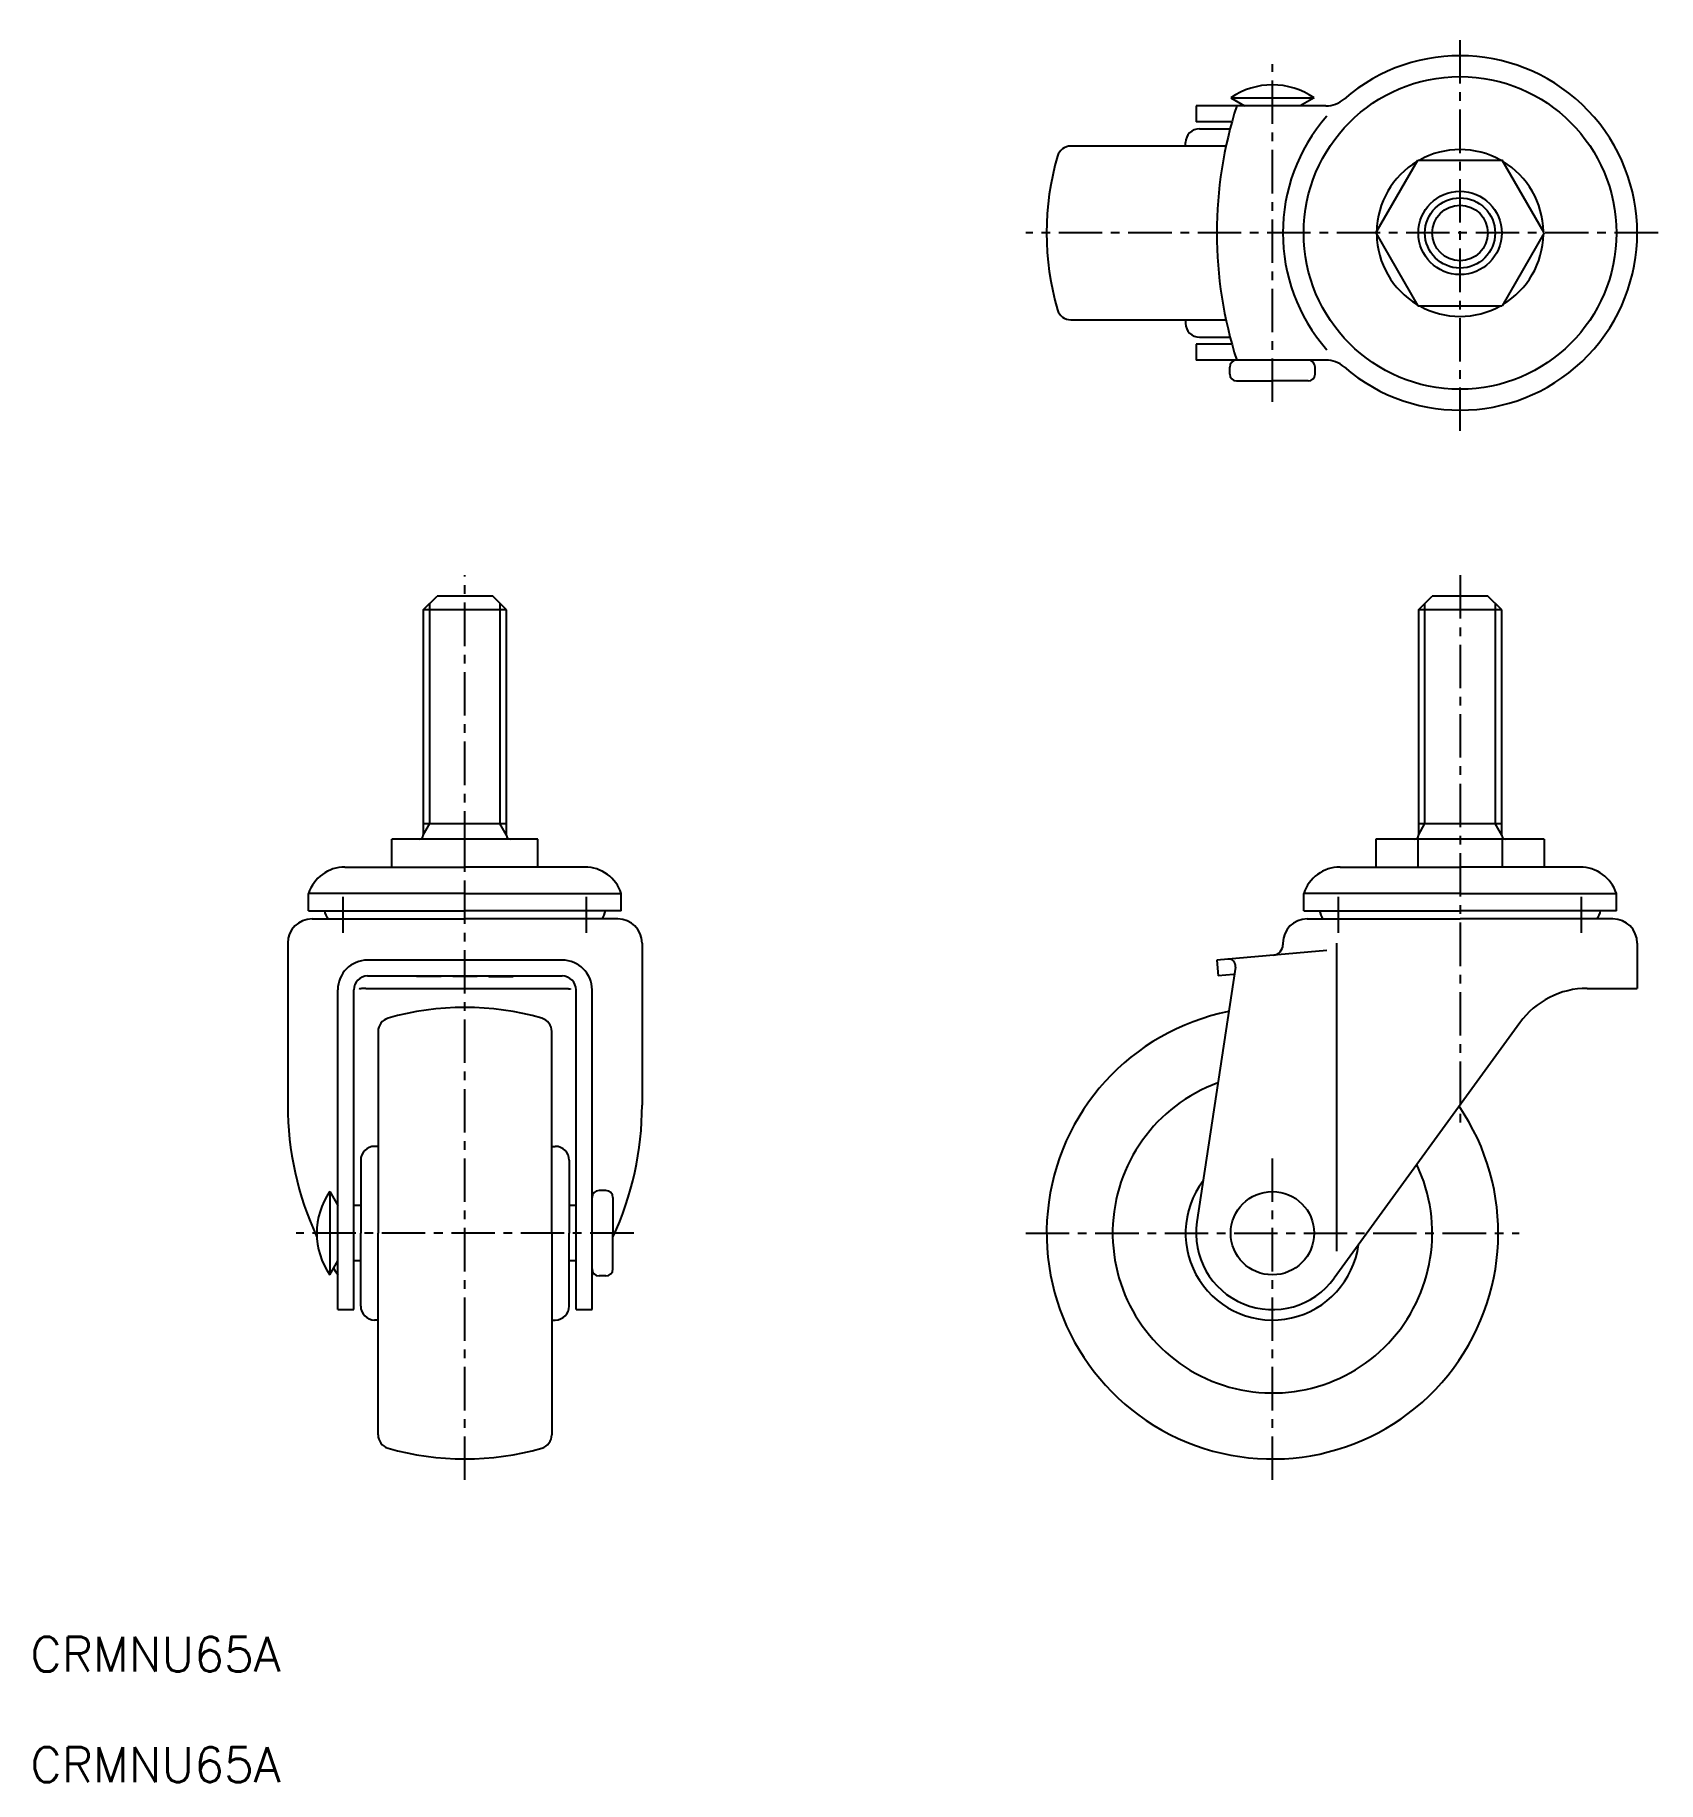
# Model space of a CAD drawing. Extents: x -14 to 219, y 1 to 253.
import ezdxf

# ---------------------------------------------------------------- set-up
doc = ezdxf.new("R2010")
doc.units = 0
doc.header["$LTSCALE"] = 5
doc.linetypes.add('CENTER', pattern=[2, 1.25, -0.25, 0.25, -0.25])
doc.layers.get('0').update_dxf_attribs({"linetype": 'CONTINUOUS'})
doc.layers.add('CENTER', color=1, linetype='CENTER')
doc.styles.get("Standard").update_dxf_attribs({"font": 'txt.shx'})

msp = doc.modelspace()

# ---------------------------------------------------------------- linework, layer by layer
at = {"color": 7, "linetype": 'CONTINUOUS'}
for p, q in [((152.695322, 242.431369), (152.695322, 240.131369)), ((171.383149, 242.431369), (152.695322, 242.431369)), ((157.695322, 243.58607), (169.695322, 243.58607)), ((157.695322, 243.58607), (159.695322, 242.431369)), ((169.695322, 243.58607), (167.695322, 242.431369)), ((157.867993, 240.131369), (152.695322, 240.131369)), ((153.195322, 239.131369), (157.600572, 239.131369)), ((157.011849, 236.631369), (134.67478, 236.631369)), ((151.195322, 236.631369), (151.195322, 237.131369)), ((151.195322, 236.631369), (151.195322, 237.131369)), ((178.570969, 224.131369), (184.633147, 234.631369)), ((184.633147, 234.631369), (196.757497, 234.631369)), ((202.819675, 224.131369), (196.757497, 234.631369)), ((178.570969, 224.131369), (184.633147, 213.631369)), ((202.819675, 224.131369), (196.757497, 213.631369)), ((134.67478, 211.631369), (157.011849, 211.631369)), ((151.195322, 211.631369), (151.195322, 211.131369)), ((184.633147, 213.631369), (196.757497, 213.631369)), ((153.195322, 209.131369), (157.600572, 209.131369)), ((152.695322, 208.131369), (152.695322, 205.831369)), ((157.867993, 208.131369), (152.695322, 208.131369)), ((171.383149, 205.831369), (152.695322, 205.831369)), ((157.545322, 203.831369), (157.545322, 204.831369)), ((169.845322, 203.831369), (169.845322, 204.831369)), ((158.545322, 202.831369), (163.695322, 202.831369)), ((168.845322, 202.831369), (163.695322, 202.831369)), ((41.473118, 169.869404), (43.473118, 171.869404)), ((51.473118, 171.869404), (43.473118, 171.869404)), ((53.473118, 169.869404), (51.473118, 171.869404)), ((184.695322, 169.869404), (186.695322, 171.869404)), ((194.695322, 171.869404), (186.695322, 171.869404)), ((196.695322, 169.869404), (194.695322, 171.869404)), ((53.473118, 169.869404), (41.473118, 169.869404)), ((41.473118, 169.869404), (41.473118, 137.469404)), ((53.473118, 137.469404), (53.473118, 169.869404)), ((196.695322, 169.869404), (184.695322, 169.869404)), ((184.695322, 169.869404), (184.695322, 137.469404)), ((196.695322, 137.469404), (196.695322, 169.869404)), ((41.473118, 139.114853), (53.473118, 139.114853)), ((184.695322, 139.114853), (196.695322, 139.114853)), ((36.973118, 132.869404), (36.973118, 136.869404)), ((57.973118, 136.869404), (36.973118, 136.869404)), ((47.473118, 132.869404), (47.473118, 136.869404)), ((57.973118, 132.869404), (57.973118, 136.869404)), ((178.570969, 136.869404), (178.570969, 132.869404)), ((202.819675, 136.869404), (178.570969, 136.869404)), ((184.633147, 136.869404), (184.633147, 132.869404)), ((196.757497, 136.869404), (196.757497, 132.869404)), ((202.819675, 136.869404), (202.819675, 132.869404)), ((30.203797, 132.869404), (47.473118, 132.869404)), ((64.74244, 132.869404), (47.473118, 132.869404)), ((173.426001, 132.869404), (190.695322, 132.869404)), ((207.964643, 132.869404), (190.695322, 132.869404)), ((24.973118, 126.569404), (24.973118, 129.069404)), ((47.473118, 129.069404), (24.973118, 129.069404)), ((47.473118, 129.069404), (69.973118, 129.069404)), ((69.973118, 126.569404), (69.973118, 129.069404)), ((190.695322, 129.069404), (168.195322, 129.069404)), ((168.195322, 126.569404), (168.195322, 129.069404)), ((190.695322, 129.069404), (213.195322, 129.069404)), ((213.195322, 126.569404), (213.195322, 129.069404)), ((24.973118, 126.569404), (47.473118, 126.569404)), ((69.973118, 126.569404), (47.473118, 126.569404)), ((168.195322, 126.569404), (190.695322, 126.569404)), ((213.195322, 126.569404), (190.695322, 126.569404)), ((25.473118, 125.413404), (47.473118, 125.413404)), ((69.473118, 125.413404), (47.473118, 125.413404)), ((168.695322, 125.413404), (190.695322, 125.413404)), ((212.695322, 125.413404), (190.695322, 125.413404)), ((21.973118, 121.913404), (21.973118, 98.621401)), ((72.973118, 121.913404), (72.973118, 98.621401)), ((171.511735, 120.866019), (155.695322, 119.482262)), ((165.195322, 121.913404), (165.195322, 121.687901)), ((172.936944, 121.913404), (172.936944, 77.581693)), ((216.195322, 121.913404), (216.195322, 115.413404)), ((61.473118, 119.482262), (33.473118, 119.482262)), ((158.36411, 118.47586), (152.819053, 81.818633)), ((155.695322, 119.482262), (155.89578, 117.191014)), ((33.473118, 117.191014), (61.473118, 117.191014)), ((40.565459, 117.191014), (40.523114, 117.103404)), ((44.009017, 117.103404), (40.523114, 117.103404)), ((42.361051, 117.191014), (42.266066, 117.103404)), ((44.160762, 117.191014), (44.009017, 117.103404)), ((45.730167, 117.103404), (45.673408, 117.191014)), ((49.21607, 117.103404), (45.730167, 117.103404)), ((49.21607, 117.103404), (49.272829, 117.191014)), ((50.785475, 117.191014), (50.93722, 117.103404)), ((50.93722, 117.103404), (54.423123, 117.103404)), ((52.585186, 117.191014), (52.680171, 117.103404)), ((54.380778, 117.191014), (54.423123, 117.103404)), ((158.110925, 117.384814), (155.89578, 117.191014)), ((29.173118, 69.173404), (29.173118, 115.182262)), ((31.473118, 69.173404), (31.473118, 115.191014)), ((33.233118, 115.413404), (61.713118, 115.413404)), ((63.473118, 69.173404), (63.473118, 115.191014)), ((65.773118, 69.173404), (65.773118, 115.182262)), ((209.009732, 115.413404), (216.195322, 115.413404)), ((34.973118, 109.193946), (34.973118, 80.173404)), ((59.973118, 80.173404), (59.973118, 109.193946)), ((199.301528, 110.466827), (172.591206, 73.703224)), ((32.473118, 90.673404), (32.473118, 80.173404)), ((34.973118, 92.673404), (34.473118, 92.673404)), ((59.973118, 92.673404), (60.473118, 92.673404)), ((59.973118, 92.673404), (60.473118, 92.673404)), ((62.473118, 90.673404), (62.473118, 80.173404)), ((28.018418, 86.173404), (28.018418, 74.173404)), ((28.018418, 86.173404), (29.173118, 84.173404)), ((67.773118, 86.323404), (66.773118, 86.323404)), ((32.473118, 84.173404), (31.473118, 84.173404)), ((63.473118, 84.173404), (62.473118, 84.173404)), ((68.773118, 85.323404), (68.773118, 80.173404)), ((32.473118, 69.673404), (32.473118, 80.173404)), ((34.973118, 51.152862), (34.973118, 80.173404)), ((59.973118, 80.173404), (59.973118, 51.152862)), ((62.473118, 69.673404), (62.473118, 80.173404)), ((68.773118, 75.023404), (68.773118, 80.173404)), ((28.018418, 74.173404), (29.173118, 76.173404)), ((32.473118, 76.173404), (31.473118, 76.173404)), ((63.473118, 76.173404), (62.473118, 76.173404)), ((67.773118, 74.023404), (66.773118, 74.023404)), ((29.173118, 69.173404), (31.473118, 69.173404)), ((63.473118, 69.173404), (65.773118, 69.173404)), ((34.973118, 67.673404), (34.473118, 67.673404)), ((59.973118, 67.673404), (60.473118, 67.673404)), ((59.973118, 67.673404), (60.473118, 67.673404))]:
    msp.add_line(p, q, dxfattribs=at)
at = {"color": 3, "linetype": 'CONTINUOUS'}
for p, q in [((42.423118, 139.114853), (42.423118, 170.819404)), ((52.523118, 170.819404), (52.523118, 139.114853)), ((185.645322, 139.114853), (185.645322, 170.819404)), ((195.745322, 170.819404), (195.745322, 139.114853)), ((41.473118, 137.469404), (42.423118, 139.114853)), ((53.473118, 137.469404), (52.523118, 139.114853)), ((184.695322, 137.469404), (185.645322, 139.114853)), ((196.695322, 137.469404), (195.745322, 139.114853))]:
    msp.add_line(p, q, dxfattribs=at)
at = {"color": 7, "linetype": 'CONTINUOUS'}
for points in [[(33.2331, 115.413, 0), (33.2257, 115.413, 0), (33.2182, 115.413, 0), (33.2108, 115.413, 0), (33.2033, 115.413, 0), (33.1958, 115.413, 0), (33.1884, 115.413, 0), (33.1809, 115.413, 0), (33.1735, 115.413, 0), (33.166, 115.413, 0), (33.1586, 115.413, 0), (33.1511, 115.413, 0), (33.1437, 115.413, 0), (33.1362, 115.412, 0), (33.1288, 115.412, 0), (33.1213, 115.412, 0), (33.1139, 115.412, 0), (33.1064, 115.412, 0), (33.0989, 115.412, 0), (33.0915, 115.411, 0), (33.084, 115.411, 0), (33.0766, 115.411, 0), (33.0691, 115.411, 0), (33.0617, 115.41, 0), (33.0542, 115.41, 0), (33.0468, 115.41, 0), (33.0393, 115.409, 0), (33.0319, 115.409, 0), (33.0244, 115.409, 0), (33.017, 115.409, 0), (33.0095, 115.408, 0), (33.0021, 115.408, 0), (32.9946, 115.407, 0), (32.9872, 115.407, 0), (32.9797, 115.407, 0), (32.9723, 115.406, 0), (32.9648, 115.406, 0), (32.9574, 115.405, 0), (32.9499, 115.405, 0), (32.9425, 115.405, 0), (32.935, 115.404, 0), (32.9276, 115.404, 0), (32.9201, 115.403, 0), (32.9127, 115.403, 0), (32.9052, 115.402, 0), (32.8978, 115.402, 0), (32.8903, 115.401, 0), (32.8829, 115.401, 0), (32.8754, 115.4, 0), (32.868, 115.399, 0), (32.8605, 115.399, 0), (32.8531, 115.398, 0), (32.8456, 115.398, 0), (32.8382, 115.397, 0), (32.8307, 115.396, 0), (32.8233, 115.396, 0), (32.8158, 115.395, 0), (32.8084, 115.395, 0), (32.8009, 115.394, 0), (32.7935, 115.393, 0), (32.786, 115.392, 0), (32.7786, 115.392, 0), (32.7712, 115.391, 0), (32.7637, 115.39, 0), (32.7563, 115.39, 0), (32.7488, 115.389, 0), (32.7414, 115.388, 0), (32.7339, 115.387, 0), (32.7265, 115.387, 0), (32.7191, 115.386, 0), (32.7116, 115.385, 0), (32.7042, 115.384, 0), (32.6967, 115.383, 0), (32.6893, 115.382, 0), (32.6818, 115.382, 0), (32.6744, 115.381, 0), (32.667, 115.38, 0), (32.6595, 115.379, 0), (32.6521, 115.378, 0), (32.6447, 115.377, 0), (32.6372, 115.376, 0), (32.6298, 115.375, 0), (32.6223, 115.374, 0), (32.6149, 115.373, 0), (32.6075, 115.372, 0), (32.6, 115.371, 0), (32.5926, 115.37, 0), (32.5852, 115.369, 0), (32.5777, 115.368, 0), (32.5703, 115.367, 0), (32.5629, 115.366, 0), (32.5554, 115.365, 0), (32.548, 115.364, 0), (32.5406, 115.363, 0), (32.5331, 115.362, 0), (32.5257, 115.361, 0), (32.5183, 115.36, 0), (32.5108, 115.359, 0), (32.5034, 115.358, 0), (32.496, 115.356, 0), (32.4885, 115.355, 0), (32.4811, 115.354, 0), (32.4737, 115.353, 0), (32.4663, 115.352, 0), (32.4588, 115.351, 0), (32.4514, 115.349, 0), (32.444, 115.348, 0), (32.4366, 115.347, 0), (32.4291, 115.346, 0), (32.4217, 115.344, 0), (32.4143, 115.343, 0), (32.4069, 115.342, 0), (32.3994, 115.341, 0), (32.392, 115.339, 0), (32.3846, 115.338, 0), (32.3772, 115.337, 0), (32.3698, 115.335, 0), (32.3623, 115.334, 0), (32.3549, 115.333, 0), (32.3475, 115.331, 0), (32.3401, 115.33, 0), (32.3327, 115.328, 0), (32.3253, 115.327, 0), (32.3178, 115.326, 0), (32.3104, 115.324, 0), (32.303, 115.323, 0), (32.2956, 115.321, 0), (32.2882, 115.32, 0), (32.2808, 115.318, 0)], [(61.7131, 115.413, 0), (61.7206, 115.413, 0), (61.728, 115.413, 0), (61.7355, 115.413, 0), (61.7429, 115.413, 0), (61.7504, 115.413, 0), (61.7578, 115.413, 0), (61.7653, 115.413, 0), (61.7728, 115.413, 0), (61.7802, 115.413, 0), (61.7877, 115.413, 0), (61.7951, 115.413, 0), (61.8026, 115.413, 0), (61.81, 115.412, 0), (61.8175, 115.412, 0), (61.8249, 115.412, 0), (61.8324, 115.412, 0), (61.8398, 115.412, 0), (61.8473, 115.412, 0), (61.8547, 115.411, 0), (61.8622, 115.411, 0), (61.8697, 115.411, 0), (61.8771, 115.411, 0), (61.8846, 115.41, 0), (61.892, 115.41, 0), (61.8995, 115.41, 0), (61.9069, 115.409, 0), (61.9144, 115.409, 0), (61.9218, 115.409, 0), (61.9293, 115.409, 0), (61.9367, 115.408, 0), (61.9442, 115.408, 0), (61.9516, 115.407, 0), (61.9591, 115.407, 0), (61.9665, 115.407, 0), (61.974, 115.406, 0), (61.9814, 115.406, 0), (61.9889, 115.405, 0), (61.9963, 115.405, 0), (62.0038, 115.405, 0), (62.0112, 115.404, 0), (62.0187, 115.404, 0), (62.0261, 115.403, 0), (62.0336, 115.403, 0), (62.041, 115.402, 0), (62.0485, 115.402, 0), (62.0559, 115.401, 0), (62.0634, 115.401, 0), (62.0708, 115.4, 0), (62.0783, 115.399, 0), (62.0857, 115.399, 0), (62.0932, 115.398, 0), (62.1006, 115.398, 0), (62.1081, 115.397, 0), (62.1155, 115.396, 0), (62.123, 115.396, 0), (62.1304, 115.395, 0), (62.1379, 115.395, 0), (62.1453, 115.394, 0), (62.1527, 115.393, 0), (62.1602, 115.392, 0), (62.1676, 115.392, 0), (62.1751, 115.391, 0), (62.1825, 115.39, 0), (62.19, 115.39, 0), (62.1974, 115.389, 0), (62.2049, 115.388, 0), (62.2123, 115.387, 0), (62.2197, 115.387, 0), (62.2272, 115.386, 0), (62.2346, 115.385, 0), (62.2421, 115.384, 0), (62.2495, 115.383, 0), (62.2569, 115.382, 0), (62.2644, 115.382, 0), (62.2718, 115.381, 0), (62.2793, 115.38, 0), (62.2867, 115.379, 0), (62.2941, 115.378, 0), (62.3016, 115.377, 0), (62.309, 115.376, 0), (62.3165, 115.375, 0), (62.3239, 115.374, 0), (62.3313, 115.373, 0), (62.3388, 115.372, 0), (62.3462, 115.371, 0), (62.3536, 115.37, 0), (62.3611, 115.369, 0), (62.3685, 115.368, 0), (62.3759, 115.367, 0), (62.3834, 115.366, 0), (62.3908, 115.365, 0), (62.3982, 115.364, 0), (62.4057, 115.363, 0), (62.4131, 115.362, 0), (62.4205, 115.361, 0), (62.428, 115.36, 0), (62.4354, 115.359, 0), (62.4428, 115.358, 0), (62.4503, 115.356, 0), (62.4577, 115.355, 0), (62.4651, 115.354, 0), (62.4725, 115.353, 0), (62.48, 115.352, 0), (62.4874, 115.351, 0), (62.4948, 115.349, 0), (62.5022, 115.348, 0), (62.5097, 115.347, 0), (62.5171, 115.346, 0), (62.5245, 115.344, 0), (62.5319, 115.343, 0), (62.5394, 115.342, 0), (62.5468, 115.341, 0), (62.5542, 115.339, 0), (62.5616, 115.338, 0), (62.5691, 115.337, 0), (62.5765, 115.335, 0), (62.5839, 115.334, 0), (62.5913, 115.333, 0), (62.5987, 115.331, 0), (62.6061, 115.33, 0), (62.6136, 115.328, 0), (62.621, 115.327, 0), (62.6284, 115.326, 0), (62.6358, 115.324, 0), (62.6432, 115.323, 0), (62.6506, 115.321, 0), (62.6581, 115.32, 0), (62.6655, 115.318, 0)]]:
    msp.add_polyline3d(points, dxfattribs=at)
for centre, radius in [((190.695322, 224.131369), 22.5), ((190.695322, 224.131369), 6), ((190.695322, 224.131369), 4), ((163.695322, 80.173404), 6)]:
    msp.add_circle(centre, radius, dxfattribs=at)
at = {"color": 3, "linetype": 'CONTINUOUS'}
msp.add_circle((190.695322, 224.131369), 5.05, dxfattribs=at)
at = {"color": 7, "linetype": 'CONTINUOUS'}
for centre, radius, start, end in [((190.695322, 224.131369), 25.5, 229.10689, 130.89311), ((163.695322, 234.853269), 10.595367, 55.508412, 124.491588), ((215.695322, 224.131369), 60, 162.241836, 197.758164), ((171.383149, 246.431369), 4, 270, 310.89311), ((153.195322, 237.131369), 2, 90, 180), ((190.695322, 224.131369), 25.5, 138.78979, 221.21021), ((134.67478, 234.631369), 2, 90, 163.959558), ((171.195322, 224.131369), 40, 163.959558, 196.040442), ((190.695322, 224.131369), 12, 121.044953, 178.955047), ((190.695322, 224.131369), 12, 61.044976, 118.955024), ((190.695322, 224.131369), 12, 1.044953, 58.955047), ((190.695322, 224.131369), 12, 181.044953, 238.955047), ((190.695322, 224.131369), 12, 301.044953, 358.955047), ((134.67478, 213.631369), 2, 196.040442, 270), ((190.695322, 224.131369), 12, 241.044976, 298.955024), ((153.195322, 211.131369), 2, 180, 270), ((158.545322, 204.831369), 1, 90, 180), ((158.545322, 203.831369), 1, 180, 270), ((168.845322, 204.831369), 1, 0, 90), ((168.845322, 203.831369), 1, 270, 0), ((171.383149, 201.831369), 4, 49.10689, 90), ((40.873118, 137.469404), 0.6, 270, 0), ((54.073118, 137.469404), 0.6, 180, 270), ((184.095322, 137.469404), 0.6, 270, 0), ((197.295322, 137.469404), 0.6, 180, 270), ((30.203797, 127.369404), 5.5, 90, 161.995547), ((64.74244, 127.369404), 5.5, 18.004453, 90), ((173.426001, 127.369404), 5.5, 90, 161.995547), ((207.964643, 127.369404), 5.5, 18.004453, 90), ((29.973118, 127.091404), 2.778, 190.830546, 217.159194), ((64.973118, 127.091404), 2.778, 322.840806, 349.169454), ((173.195322, 127.091404), 2.778, 190.830546, 217.159194), ((208.195322, 127.091404), 2.778, 322.840806, 349.169454), ((25.473118, 121.913404), 3.5, 90, 180), ((69.473118, 121.913404), 3.5, 360, 90), ((168.695322, 121.913404), 3.5, 90, 180), ((212.695322, 121.913404), 3.5, 360, 90), ((163.695322, 121.687901), 1.5, 275, 0), ((33.473118, 115.182262), 4.3, 90, 180), ((61.473118, 115.182262), 4.3, 0, 90), ((157.375358, 118.625426), 1, 351.398208, 95), ((33.473118, 115.191014), 2, 90, 180), ((61.473118, 115.191014), 2, 0, 90), ((209.009732, 103.413404), 12, 90, 144), ((36.973118, 109.193946), 2, 106.040442, 180), ((47.473118, 72.673404), 40, 73.959558, 106.040442), ((57.973118, 109.193946), 2, 0, 73.959558), ((163.695322, 80.173404), 32.5, 101.181379, 34.216832), ((163.695322, 80.173404), 23, 109.970087, 25.428126), ((67.066087, 98.621401), 45.092969, 180, 204.916035), ((27.88015, 98.621401), 45.092969, 335.074847, 0), ((34.473118, 90.673404), 2, 90, 180), ((60.473118, 90.673404), 2, 0, 90), ((36.751218, 80.173404), 10.595367, 145.508412, 214.491588), ((66.773118, 85.323404), 1, 90, 180), ((67.773118, 85.323404), 1, 0, 90), ((163.695322, 80.173404), 12.5, 143.040572, 352.35765), ((163.695322, 80.173404), 11, 171.398208, 324.029255), ((67.066087, 98.621401), 45.092969, 211.390393, 212.82503), ((66.773118, 75.023404), 1, 180, 270), ((27.88015, 98.621401), 45.092969, 327.17497, 327.593121), ((67.773118, 75.023404), 1, 270, 0), ((34.473118, 69.673404), 2, 180, 270), ((60.473118, 69.673404), 2, 270, 0), ((36.973118, 51.152862), 2, 180, 253.959558), ((57.973118, 51.152862), 2, 286.040442, 0), ((47.473118, 87.673404), 40, 253.959558, 286.040442)]:
    msp.add_arc(centre, radius, start, end, dxfattribs=at)
at = {"layer": 'CENTER', "color": 1, "linetype": 'CENTER'}
for p, q in [((190.695322, 195.631369), (190.695322, 252.631369)), ((163.695322, 199.831369), (163.695322, 248.448636)), ((219.195322, 224.131369), (128.195322, 224.131369)), ((47.473118, 44.673404), (47.473118, 174.869404)), ((190.695322, 174.869404), (190.695322, 95.621401)), ((29.973118, 123.413404), (29.973118, 128.569404)), ((64.973118, 123.413404), (64.973118, 128.569404)), ((173.195322, 123.413404), (173.195322, 128.569404)), ((208.195322, 123.413404), (208.195322, 128.569404)), ((163.695322, 44.673404), (163.695322, 91.173404)), ((71.773118, 80.173404), (23.173118, 80.173404)), ((128.195322, 80.173404), (199.195322, 80.173404))]:
    msp.add_line(p, q, dxfattribs=at)

# ---------------------------------------------------------------- texts
for p in [(-15.05256, 17.065305), (-15.05256, 1.177073)]:
    msp.add_text('CRMNU65A', height=5).set_placement(p)

doc.saveas('drawing.dxf')
